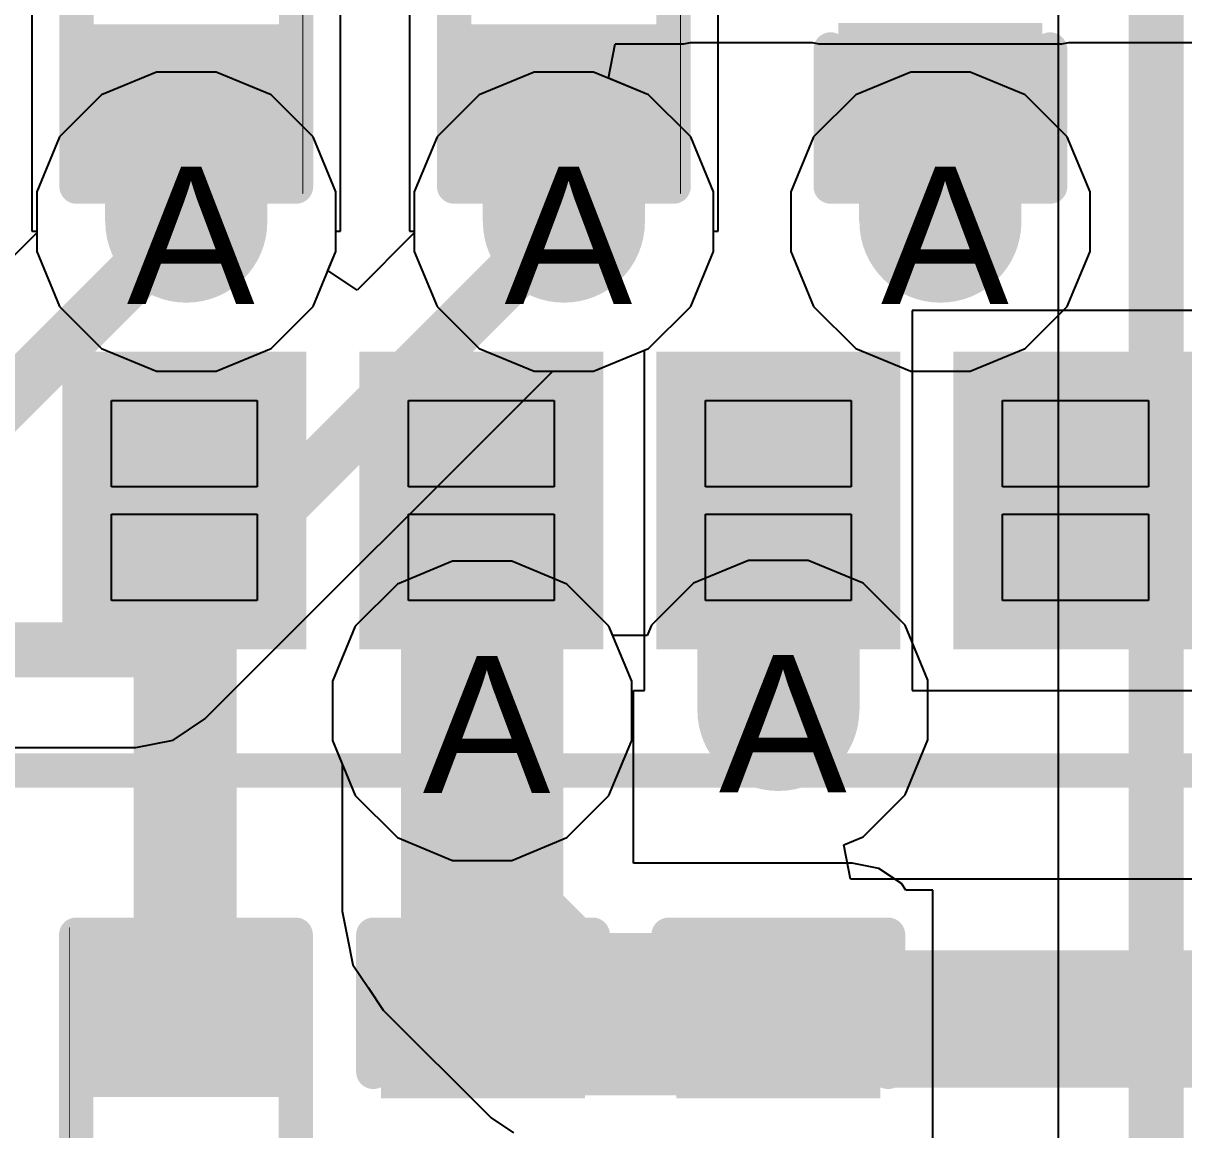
# Model space of a CAD drawing. Header units: inches. Extents: x 0 to 5271, y 0 to 5417.
# Drawn here: x 126.847 to 131.144, y 28.31 to 32.408 of the extents above; entities that cross this region are included whole.
import ezdxf

# ---------------------------------------------------------------- set-up
doc = ezdxf.new("R2010")
doc.units = ezdxf.units.IN
for name, color, linetype in [('Bottom Layer', 5, 'Continuous'), ('Bottom Overlay', 54, 'Continuous'), ('Bottom Paste', 16, 'Continuous'), ('Bottom Solder', 6, 'Continuous'), ('Drill Drawing', 1, 'Continuous'), ('L2_GND1', 16, 'Continuous'), ('L3_SIG1', 76, 'Continuous'), ('L4_PWR', 90, 'Continuous'), ('L5_GND2', 156, 'Continuous'), ('L6_SIG2', 130, 'Continuous'), ('L7_GND3', 216, 'Continuous'), ('Top Layer', 1, 'Continuous'), ('Top Overlay', 2, 'Continuous'), ('Top Paste', 8, 'Continuous'), ('Top Solder', 216, 'Continuous'), ('Via Holes', 16, 'Continuous')]:
    doc.layers.add(name, color=color, linetype=linetype)
doc.styles.add('Arial', font='', dxfattribs={"height": 0.2})
doc.styles.get('Arial').set_extended_font_data('Arial')

# ---------------------------------------------------------------- blocks, each defined once
blk = doc.blocks.new('R___0402_B_180')
at = {"layer": 'Bottom Layer'}
for points in [[(-0.2413, 0.3175), (-0.2413, -0.3175), (-0.6985, -0.3175), (-0.6985, 0.3175)], [(0.6985, 0.3175), (0.6985, -0.3175), (0.2413, -0.3175), (0.2413, 0.3175)]]:
    blk.add_hatch(color=5, dxfattribs=at).paths.add_polyline_path(points)
at = {"layer": 'Bottom Paste'}
for points in [[(-0.2413, 0.3175), (-0.2413, -0.3175), (-0.6985, -0.3175), (-0.6985, 0.3175)], [(0.6985, 0.3175), (0.6985, -0.3175), (0.2413, -0.3175), (0.2413, 0.3175)]]:
    blk.add_hatch(color=16, dxfattribs=at).paths.add_polyline_path(points)
at = {"layer": 'Bottom Solder'}
for points in [[(-0.1863, 0.3725), (-0.1863, -0.3725), (-0.7535, -0.3725), (-0.7535, 0.3725)], [(0.7535, 0.3725), (0.7535, -0.3725), (0.1863, -0.3725), (0.1863, 0.3725)]]:
    blk.add_hatch(color=6, dxfattribs=at).paths.add_polyline_path(points)
at = {"layer": 'Bottom Overlay'}
for points in [[(0.7874, 0.4064, 0.127, 0.127, 0), (-0.7874, 0.4064, 0.127, 0.127, 0)], [(-0.7874, -0.4064, 0.127, 0.127, 0), (-0.7874, 0.4064, 0.127, 0.127, 0)], [(0.8128, 0.4318, 0.00323, 0.00323, 0), (-0.8128, 0.4318, 0.00323, 0.00323, 0)], [(0.7874, -0.4064, 0.127, 0.127, 0), (0.7874, 0.4064, 0.127, 0.127, 0)], [(0.7874, -0.4064, 0.127, 0.127, 0), (-0.7874, -0.4064, 0.127, 0.127, 0)]]:
    blk.add_lwpolyline(points, format="xyseb", dxfattribs=at)
for points in [[(-0.8191, 0.4064, 0.0635, 0.0635, 1), (-0.7556, 0.4064, 0.0635, 0.0635, 1)], [(-0.8191, 0.4064, 0.0635, 0.0635, 1), (-0.7556, 0.4064, 0.0635, 0.0635, 1)], [(-0.8136, 0.4318, 0.00161, 0.00161, 1), (-0.812, 0.4318, 0.00161, 0.00161, 1)], [(0.7557, 0.4064, 0.0635, 0.0635, 1), (0.8192, 0.4064, 0.0635, 0.0635, 1)], [(0.7557, 0.4064, 0.0635, 0.0635, 1), (0.8192, 0.4064, 0.0635, 0.0635, 1)], [(0.812, 0.4318, 0.00161, 0.00161, 1), (0.8136, 0.4318, 0.00161, 0.00161, 1)], [(-0.8191, -0.4064, 0.0635, 0.0635, 1), (-0.7556, -0.4064, 0.0635, 0.0635, 1)], [(-0.8191, -0.4064, 0.0635, 0.0635, 1), (-0.7556, -0.4064, 0.0635, 0.0635, 1)], [(0.7557, -0.4064, 0.0635, 0.0635, 1), (0.8192, -0.4064, 0.0635, 0.0635, 1)], [(0.7557, -0.4064, 0.0635, 0.0635, 1), (0.8192, -0.4064, 0.0635, 0.0635, 1)]]:
    blk.add_lwpolyline(points, format="xyseb", close=True, dxfattribs=at)
blk = doc.blocks.new('R___0402_B_181')
at = {"layer": 'Bottom Layer'}
for points in [[(-0.2413, 0.3175), (-0.2413, -0.3175), (-0.6985, -0.3175), (-0.6985, 0.3175)], [(0.6985, 0.3175), (0.6985, -0.3175), (0.2413, -0.3175), (0.2413, 0.3175)]]:
    blk.add_hatch(color=5, dxfattribs=at).paths.add_polyline_path(points)
at = {"layer": 'Bottom Paste'}
for points in [[(-0.2413, 0.3175), (-0.2413, -0.3175), (-0.6985, -0.3175), (-0.6985, 0.3175)], [(0.6985, 0.3175), (0.6985, -0.3175), (0.2413, -0.3175), (0.2413, 0.3175)]]:
    blk.add_hatch(color=16, dxfattribs=at).paths.add_polyline_path(points)
at = {"layer": 'Bottom Solder'}
for points in [[(-0.1863, 0.3725), (-0.1863, -0.3725), (-0.7535, -0.3725), (-0.7535, 0.3725)], [(0.7535, 0.3725), (0.7535, -0.3725), (0.1863, -0.3725), (0.1863, 0.3725)]]:
    blk.add_hatch(color=6, dxfattribs=at).paths.add_polyline_path(points)
at = {"layer": 'Bottom Overlay'}
for points in [[(0.7874, 0.4064, 0.127, 0.127, 0), (-0.7874, 0.4064, 0.127, 0.127, 0)], [(-0.7874, -0.4064, 0.127, 0.127, 0), (-0.7874, 0.4064, 0.127, 0.127, 0)], [(0.8128, 0.4318, 0.00323, 0.00323, 0), (-0.8128, 0.4318, 0.00323, 0.00323, 0)], [(0.7874, -0.4064, 0.127, 0.127, 0), (0.7874, 0.4064, 0.127, 0.127, 0)], [(0.7874, -0.4064, 0.127, 0.127, 0), (-0.7874, -0.4064, 0.127, 0.127, 0)]]:
    blk.add_lwpolyline(points, format="xyseb", dxfattribs=at)
for points in [[(-0.8191, 0.4064, 0.0635, 0.0635, 1), (-0.7556, 0.4064, 0.0635, 0.0635, 1)], [(-0.8191, 0.4064, 0.0635, 0.0635, 1), (-0.7556, 0.4064, 0.0635, 0.0635, 1)], [(-0.8136, 0.4318, 0.00161, 0.00161, 1), (-0.812, 0.4318, 0.00161, 0.00161, 1)], [(0.7557, 0.4064, 0.0635, 0.0635, 1), (0.8192, 0.4064, 0.0635, 0.0635, 1)], [(0.7557, 0.4064, 0.0635, 0.0635, 1), (0.8192, 0.4064, 0.0635, 0.0635, 1)], [(0.812, 0.4318, 0.00161, 0.00161, 1), (0.8136, 0.4318, 0.00161, 0.00161, 1)], [(-0.8191, -0.4064, 0.0635, 0.0635, 1), (-0.7556, -0.4064, 0.0635, 0.0635, 1)], [(-0.8191, -0.4064, 0.0635, 0.0635, 1), (-0.7556, -0.4064, 0.0635, 0.0635, 1)], [(0.7557, -0.4064, 0.0635, 0.0635, 1), (0.8192, -0.4064, 0.0635, 0.0635, 1)], [(0.7557, -0.4064, 0.0635, 0.0635, 1), (0.8192, -0.4064, 0.0635, 0.0635, 1)]]:
    blk.add_lwpolyline(points, format="xyseb", close=True, dxfattribs=at)
blk = doc.blocks.new('R___0402_185')
at = {"layer": 'Top Layer'}
for points in [[(-0.6985, -0.3175), (-0.6985, 0.3175), (-0.2413, 0.3175), (-0.2413, -0.3175)], [(0.2413, -0.3175), (0.2413, 0.3175), (0.6985, 0.3175), (0.6985, -0.3175)]]:
    blk.add_hatch(color=1, dxfattribs=at).paths.add_polyline_path(points)
at = {"layer": 'Top Paste'}
for points in [[(-0.6985, -0.3175), (-0.6985, 0.3175), (-0.2413, 0.3175), (-0.2413, -0.3175)], [(0.2413, -0.3175), (0.2413, 0.3175), (0.6985, 0.3175), (0.6985, -0.3175)]]:
    blk.add_hatch(color=8, dxfattribs=at).paths.add_polyline_path(points)
at = {"layer": 'Top Solder'}
for points in [[(-0.7535, -0.3725), (-0.7535, 0.3725), (-0.1863, 0.3725), (-0.1863, -0.3725)], [(0.1863, -0.3725), (0.1863, 0.3725), (0.7535, 0.3725), (0.7535, -0.3725)]]:
    blk.add_hatch(color=216, dxfattribs=at).paths.add_polyline_path(points)
at = {"layer": 'Top Overlay'}
for points in [[(0.7874, 0.4064, 0.127, 0.127, 0), (-0.7874, 0.4064, 0.127, 0.127, 0)], [(-0.7874, -0.4064, 0.127, 0.127, 0), (-0.7874, 0.4064, 0.127, 0.127, 0)], [(0.7874, -0.4064, 0.127, 0.127, 0), (0.7874, 0.4064, 0.127, 0.127, 0)], [(0.7874, -0.4064, 0.127, 0.127, 0), (-0.7874, -0.4064, 0.127, 0.127, 0)], [(0.8128, -0.4318, 0.00323, 0.00323, 0), (-0.8128, -0.4318, 0.00323, 0.00323, 0)]]:
    blk.add_lwpolyline(points, format="xyseb", dxfattribs=at)
for points in [[(-0.8191, 0.4064, 0.0635, 0.0635, 1), (-0.7556, 0.4064, 0.0635, 0.0635, 1)], [(-0.8191, 0.4064, 0.0635, 0.0635, 1), (-0.7556, 0.4064, 0.0635, 0.0635, 1)], [(0.7557, 0.4064, 0.0635, 0.0635, 1), (0.8192, 0.4064, 0.0635, 0.0635, 1)], [(0.7557, 0.4064, 0.0635, 0.0635, 1), (0.8192, 0.4064, 0.0635, 0.0635, 1)], [(-0.8191, -0.4064, 0.0635, 0.0635, 1), (-0.7556, -0.4064, 0.0635, 0.0635, 1)], [(-0.8191, -0.4064, 0.0635, 0.0635, 1), (-0.7556, -0.4064, 0.0635, 0.0635, 1)], [(0.7557, -0.4064, 0.0635, 0.0635, 1), (0.8192, -0.4064, 0.0635, 0.0635, 1)], [(0.7557, -0.4064, 0.0635, 0.0635, 1), (0.8192, -0.4064, 0.0635, 0.0635, 1)], [(-0.8136, -0.4318, 0.00161, 0.00161, 1), (-0.812, -0.4318, 0.00161, 0.00161, 1)], [(0.812, -0.4318, 0.00161, 0.00161, 1), (0.8136, -0.4318, 0.00161, 0.00161, 1)]]:
    blk.add_lwpolyline(points, format="xyseb", close=True, dxfattribs=at)
blk = doc.blocks.new('C___0402_B_188')
at = {"layer": 'Bottom Layer'}
for points in [[(-0.2413, 0.3175), (-0.2413, -0.3175), (-0.6985, -0.3175), (-0.6985, 0.3175)], [(0.6985, 0.3175), (0.6985, -0.3175), (0.2413, -0.3175), (0.2413, 0.3175)]]:
    blk.add_hatch(color=5, dxfattribs=at).paths.add_polyline_path(points)
at = {"layer": 'Bottom Paste'}
for points in [[(-0.2413, 0.3175), (-0.2413, -0.3175), (-0.6985, -0.3175), (-0.6985, 0.3175)], [(0.6985, 0.3175), (0.6985, -0.3175), (0.2413, -0.3175), (0.2413, 0.3175)]]:
    blk.add_hatch(color=16, dxfattribs=at).paths.add_polyline_path(points)
at = {"layer": 'Bottom Solder'}
for points in [[(-0.1813, 0.3775), (-0.1813, -0.3775), (-0.7585, -0.3775), (-0.7585, 0.3775)], [(0.7585, 0.3775), (0.7585, -0.3775), (0.1813, -0.3775), (0.1813, 0.3775)]]:
    blk.add_hatch(color=6, dxfattribs=at).paths.add_polyline_path(points)
at = {"layer": 'Bottom Overlay'}
for points in [[(-0.7874, 0.4064, 0.127, 0.127, 0), (-0.2794, 0.4064, 0.127, 0.127, 0)], [(-0.7874, 0.4064, 0.127, 0.127, 0), (-0.7874, -0.4064, 0.127, 0.127, 0)], [(0.2794, 0.4064, 0.127, 0.127, 0), (0.7874, 0.4064, 0.127, 0.127, 0)], [(0.7874, 0.4064, 0.127, 0.127, 0), (0.7874, -0.4064, 0.127, 0.127, 0)], [(-0.7874, -0.4064, 0.127, 0.127, 0), (-0.2794, -0.4064, 0.127, 0.127, 0)], [(0.2794, -0.4064, 0.127, 0.127, 0), (0.7874, -0.4064, 0.127, 0.127, 0)]]:
    blk.add_lwpolyline(points, format="xyseb", dxfattribs=at)
for points in [[(-0.8192, 0.4064, 0.0635, 0.0635, 1), (-0.7557, 0.4064, 0.0635, 0.0635, 1)], [(-0.8192, 0.4064, 0.0635, 0.0635, 1), (-0.7557, 0.4064, 0.0635, 0.0635, 1)], [(-0.3112, 0.4064, 0.0635, 0.0635, 1), (-0.2477, 0.4064, 0.0635, 0.0635, 1)], [(0.2476, 0.4064, 0.0635, 0.0635, 1), (0.3111, 0.4064, 0.0635, 0.0635, 1)], [(0.7556, 0.4064, 0.0635, 0.0635, 1), (0.8191, 0.4064, 0.0635, 0.0635, 1)], [(0.7556, 0.4064, 0.0635, 0.0635, 1), (0.8191, 0.4064, 0.0635, 0.0635, 1)], [(-0.8192, -0.4064, 0.0635, 0.0635, 1), (-0.7557, -0.4064, 0.0635, 0.0635, 1)], [(-0.8192, -0.4064, 0.0635, 0.0635, 1), (-0.7557, -0.4064, 0.0635, 0.0635, 1)], [(-0.3112, -0.4064, 0.0635, 0.0635, 1), (-0.2477, -0.4064, 0.0635, 0.0635, 1)], [(0.2476, -0.4064, 0.0635, 0.0635, 1), (0.3111, -0.4064, 0.0635, 0.0635, 1)], [(0.7556, -0.4064, 0.0635, 0.0635, 1), (0.8191, -0.4064, 0.0635, 0.0635, 1)], [(0.7556, -0.4064, 0.0635, 0.0635, 1), (0.8191, -0.4064, 0.0635, 0.0635, 1)]]:
    blk.add_lwpolyline(points, format="xyseb", close=True, dxfattribs=at)
blk = doc.blocks.new('C___0402_189')
at = {"layer": 'Top Layer'}
for points in [[(-0.6985, -0.3175), (-0.6985, 0.3175), (-0.2413, 0.3175), (-0.2413, -0.3175)], [(0.2413, -0.3175), (0.2413, 0.3175), (0.6985, 0.3175), (0.6985, -0.3175)]]:
    blk.add_hatch(color=1, dxfattribs=at).paths.add_polyline_path(points)
at = {"layer": 'Top Paste'}
for points in [[(-0.6985, -0.3175), (-0.6985, 0.3175), (-0.2413, 0.3175), (-0.2413, -0.3175)], [(0.2413, -0.3175), (0.2413, 0.3175), (0.6985, 0.3175), (0.6985, -0.3175)]]:
    blk.add_hatch(color=8, dxfattribs=at).paths.add_polyline_path(points)
at = {"layer": 'Top Solder'}
for points in [[(-0.7585, -0.3775), (-0.7585, 0.3775), (-0.1813, 0.3775), (-0.1813, -0.3775)], [(0.1813, -0.3775), (0.1813, 0.3775), (0.7585, 0.3775), (0.7585, -0.3775)]]:
    blk.add_hatch(color=216, dxfattribs=at).paths.add_polyline_path(points)
at = {"layer": 'Top Overlay'}
for points in [[(-0.7874, 0.4064, 0.127, 0.127, 0), (-0.7874, -0.4064, 0.127, 0.127, 0)], [(-0.7874, 0.4064, 0.127, 0.127, 0), (-0.2794, 0.4064, 0.127, 0.127, 0)], [(0.2794, 0.4064, 0.127, 0.127, 0), (0.7874, 0.4064, 0.127, 0.127, 0)], [(0.7874, 0.4064, 0.127, 0.127, 0), (0.7874, -0.4064, 0.127, 0.127, 0)], [(-0.7874, -0.4064, 0.127, 0.127, 0), (-0.2794, -0.4064, 0.127, 0.127, 0)], [(0.2794, -0.4064, 0.127, 0.127, 0), (0.7874, -0.4064, 0.127, 0.127, 0)]]:
    blk.add_lwpolyline(points, format="xyseb", dxfattribs=at)
for points in [[(-0.8191, 0.4064, 0.0635, 0.0635, 1), (-0.7556, 0.4064, 0.0635, 0.0635, 1)], [(-0.8191, 0.4064, 0.0635, 0.0635, 1), (-0.7556, 0.4064, 0.0635, 0.0635, 1)], [(-0.3111, 0.4064, 0.0635, 0.0635, 1), (-0.2476, 0.4064, 0.0635, 0.0635, 1)], [(0.2477, 0.4064, 0.0635, 0.0635, 1), (0.3112, 0.4064, 0.0635, 0.0635, 1)], [(0.7557, 0.4064, 0.0635, 0.0635, 1), (0.8192, 0.4064, 0.0635, 0.0635, 1)], [(0.7557, 0.4064, 0.0635, 0.0635, 1), (0.8192, 0.4064, 0.0635, 0.0635, 1)], [(-0.8191, -0.4064, 0.0635, 0.0635, 1), (-0.7556, -0.4064, 0.0635, 0.0635, 1)], [(-0.8191, -0.4064, 0.0635, 0.0635, 1), (-0.7556, -0.4064, 0.0635, 0.0635, 1)], [(-0.3111, -0.4064, 0.0635, 0.0635, 1), (-0.2476, -0.4064, 0.0635, 0.0635, 1)], [(0.2477, -0.4064, 0.0635, 0.0635, 1), (0.3112, -0.4064, 0.0635, 0.0635, 1)], [(0.7557, -0.4064, 0.0635, 0.0635, 1), (0.8192, -0.4064, 0.0635, 0.0635, 1)], [(0.7557, -0.4064, 0.0635, 0.0635, 1), (0.8192, -0.4064, 0.0635, 0.0635, 1)]]:
    blk.add_lwpolyline(points, format="xyseb", close=True, dxfattribs=at)
blk = doc.blocks.new('A7682E_268')
at = {"layer": 'Top Layer'}
for points in [[(-0.35, -8.35), (0.35, -8.35), (0.35, -9.25), (-0.35, -9.25)], [(0.75, -8.35), (1.45, -8.35), (1.45, -9.25), (0.75, -9.25)], [(1.85, -8.35), (2.55, -8.35), (2.55, -9.25), (1.85, -9.25)], [(2.95, -8.35), (3.65, -8.35), (3.65, -9.25), (2.95, -9.25)]]:
    blk.add_hatch(color=1, dxfattribs=at).paths.add_polyline_path(points)
at = {"layer": 'Top Solder'}
for points in [[(-0.4516, -8.2484), (0.4516, -8.2484), (0.4516, -9.3516), (-0.4516, -9.3516)], [(0.6484, -8.2484), (1.5516, -8.2484), (1.5516, -9.3516), (0.6484, -9.3516)], [(1.7484, -8.2484), (2.6516, -8.2484), (2.6516, -9.3516), (1.7484, -9.3516)], [(2.8484, -8.2484), (3.7516, -8.2484), (3.7516, -9.3516), (2.8484, -9.3516)]]:
    blk.add_hatch(color=216, dxfattribs=at).paths.add_polyline_path(points)
at = {"layer": 'Top Overlay'}
blk.add_lwpolyline([(-9.8, -9.8, 0.127, 0.127, 0), (9.8, -9.8, 0.127, 0.127, 0)], format="xyseb", dxfattribs=at)
at = {"layer": 'Top Paste'}
for p, q in [((-0.27, -8.75), (-0.27, -8.43)), ((-0.27, -8.43), (0.27, -8.43)), ((0.27, -8.43), (0.27, -8.75)), ((0.83, -8.75), (0.83, -8.43)), ((0.83, -8.43), (1.37, -8.43)), ((1.37, -8.43), (1.37, -8.75)), ((1.93, -8.75), (1.93, -8.43)), ((1.93, -8.43), (2.47, -8.43)), ((2.47, -8.43), (2.47, -8.75)), ((3.03, -8.75), (3.03, -8.43)), ((3.03, -8.43), (3.57, -8.43)), ((3.57, -8.43), (3.57, -8.75)), ((0.27, -8.75), (-0.27, -8.75)), ((1.37, -8.75), (0.83, -8.75)), ((2.47, -8.75), (1.93, -8.75)), ((3.57, -8.75), (3.03, -8.75)), ((-0.27, -9.17), (-0.27, -8.85)), ((-0.27, -8.85), (0.27, -8.85)), ((0.27, -8.85), (0.27, -9.17)), ((0.83, -9.17), (0.83, -8.85)), ((0.83, -8.85), (1.37, -8.85)), ((1.37, -8.85), (1.37, -9.17)), ((1.93, -9.17), (1.93, -8.85)), ((1.93, -8.85), (2.47, -8.85)), ((2.47, -8.85), (2.47, -9.17)), ((3.03, -9.17), (3.03, -8.85)), ((3.03, -8.85), (3.57, -8.85)), ((3.57, -8.85), (3.57, -9.17)), ((0.27, -9.17), (-0.27, -9.17)), ((1.37, -9.17), (0.83, -9.17)), ((2.47, -9.17), (1.93, -9.17)), ((3.57, -9.17), (3.03, -9.17))]:
    blk.add_line(p, q, dxfattribs=at)
blk = doc.blocks.new('CAP_0402_304')
at = {"layer": 'Top Layer'}
for points in [[(-0.6985, -0.3176), (-0.6985, 0.3174), (-0.2413, 0.3174), (-0.2413, -0.3176)], [(0.2413, -0.3176), (0.2413, 0.3174), (0.6985, 0.3174), (0.6985, -0.3176)]]:
    blk.add_hatch(color=1, dxfattribs=at).paths.add_polyline_path(points)
at = {"layer": 'Top Paste'}
for points in [[(-0.6985, -0.3176), (-0.6985, 0.3174), (-0.2413, 0.3174), (-0.2413, -0.3176)], [(0.2413, -0.3176), (0.2413, 0.3174), (0.6985, 0.3174), (0.6985, -0.3176)]]:
    blk.add_hatch(color=8, dxfattribs=at).paths.add_polyline_path(points)
at = {"layer": 'Top Solder'}
for points in [[(-0.7585, -0.3776), (-0.7585, 0.3774), (-0.1813, 0.3774), (-0.1813, -0.3776)], [(0.1813, -0.3776), (0.1813, 0.3774), (0.7585, 0.3774), (0.7585, -0.3776)]]:
    blk.add_hatch(color=216, dxfattribs=at).paths.add_polyline_path(points)
at = {"layer": 'Top Overlay'}
for points in [[(-0.7874, -0.4065, 0.127, 0.127, 0), (-0.7874, 0.4063, 0.127, 0.127, 0)], [(-0.2794, 0.4063, 0.127, 0.127, 0), (-0.7874, 0.4063, 0.127, 0.127, 0)], [(0.7874, 0.4063, 0.127, 0.127, 0), (0.2794, 0.4063, 0.127, 0.127, 0)], [(0.7874, -0.4065, 0.127, 0.127, 0), (0.7874, 0.4063, 0.127, 0.127, 0)], [(-0.2794, -0.4065, 0.127, 0.127, 0), (-0.7874, -0.4065, 0.127, 0.127, 0)], [(0.7874, -0.4065, 0.127, 0.127, 0), (0.2794, -0.4065, 0.127, 0.127, 0)]]:
    blk.add_lwpolyline(points, format="xyseb", dxfattribs=at)
for points in [[(-0.8191, 0.4063, 0.0635, 0.0635, 1), (-0.7556, 0.4063, 0.0635, 0.0635, 1)], [(-0.8191, 0.4063, 0.0635, 0.0635, 1), (-0.7556, 0.4063, 0.0635, 0.0635, 1)], [(-0.3111, 0.4063, 0.0635, 0.0635, 1), (-0.2476, 0.4063, 0.0635, 0.0635, 1)], [(0.2477, 0.4063, 0.0635, 0.0635, 1), (0.3112, 0.4063, 0.0635, 0.0635, 1)], [(0.7557, 0.4063, 0.0635, 0.0635, 1), (0.8192, 0.4063, 0.0635, 0.0635, 1)], [(0.7557, 0.4063, 0.0635, 0.0635, 1), (0.8192, 0.4063, 0.0635, 0.0635, 1)], [(-0.8191, -0.4065, 0.0635, 0.0635, 1), (-0.7556, -0.4065, 0.0635, 0.0635, 1)], [(-0.8191, -0.4065, 0.0635, 0.0635, 1), (-0.7556, -0.4065, 0.0635, 0.0635, 1)], [(-0.3111, -0.4065, 0.0635, 0.0635, 1), (-0.2476, -0.4065, 0.0635, 0.0635, 1)], [(0.2477, -0.4065, 0.0635, 0.0635, 1), (0.3112, -0.4065, 0.0635, 0.0635, 1)], [(0.7557, -0.4065, 0.0635, 0.0635, 1), (0.8192, -0.4065, 0.0635, 0.0635, 1)], [(0.7557, -0.4065, 0.0635, 0.0635, 1), (0.8192, -0.4065, 0.0635, 0.0635, 1)]]:
    blk.add_lwpolyline(points, format="xyseb", close=True, dxfattribs=at)

msp = doc.modelspace()

# ---------------------------------------------------------------- hatches: boundary and pattern name
at = {"layer": 'Bottom Layer'}
for points in [[(127.7507, 32.1205), (127.1496, 32.1205), (127.1496, 31.6731), (127.7507, 31.6731)], [(129.1489, 32.1205), (128.5478, 32.1205), (128.5478, 31.6731), (129.1489, 31.6731)], [(130.5432, 32.1205), (129.9422, 32.1205), (129.9422, 31.6731), (130.5432, 31.6731)]]:
    msp.add_hatch(color=5, dxfattribs=at).paths.add_polyline_path(points)
h = msp.add_hatch(color=5, dxfattribs=at)
edge = h.paths.add_edge_path()
edge.add_arc((127.4506, 31.6731), 0.3, 0, 360)
h = msp.add_hatch(color=5, dxfattribs=at)
edge = h.paths.add_edge_path()
edge.add_arc((128.8489, 31.6731), 0.3, 0, 360)
h = msp.add_hatch(color=5, dxfattribs=at)
edge = h.paths.add_edge_path()
edge.add_arc((130.2432, 31.6731), 0.3, 0, 360)
h = msp.add_hatch(color=5, dxfattribs=at)
edge = h.paths.add_edge_path()
edge.add_arc((128.5462, 29.8614), 0.3, 0, 360)
h = msp.add_hatch(color=5, dxfattribs=at)
edge = h.paths.add_edge_path()
edge.add_arc((129.6431, 29.8645), 0.3, 0, 360)
at = {"layer": 'L2_GND1'}
h = msp.add_hatch(color=16, dxfattribs=at)
edge = h.paths.add_edge_path()
edge.add_arc((127.4506, 31.6731), 0.3, 0, 360)
h = msp.add_hatch(color=16, dxfattribs=at)
edge = h.paths.add_edge_path()
edge.add_arc((128.8489, 31.6731), 0.3, 0, 360)
h = msp.add_hatch(color=16, dxfattribs=at)
edge = h.paths.add_edge_path()
edge.add_arc((130.2432, 31.6731), 0.3, 0, 360)
h = msp.add_hatch(color=16, dxfattribs=at)
edge = h.paths.add_edge_path()
edge.add_arc((128.5462, 29.8614), 0.3, 0, 360)
h = msp.add_hatch(color=16, dxfattribs=at)
edge = h.paths.add_edge_path()
edge.add_arc((129.6431, 29.8645), 0.3, 0, 360)
at = {"layer": 'L3_SIG1'}
h = msp.add_hatch(color=76, dxfattribs=at)
edge = h.paths.add_edge_path()
edge.add_arc((127.4506, 31.6731), 0.3, 0, 360)
h = msp.add_hatch(color=76, dxfattribs=at)
edge = h.paths.add_edge_path()
edge.add_arc((128.8489, 31.6731), 0.3, 0, 360)
h = msp.add_hatch(color=76, dxfattribs=at)
edge = h.paths.add_edge_path()
edge.add_arc((130.2432, 31.6731), 0.3, 0, 360)
h = msp.add_hatch(color=76, dxfattribs=at)
edge = h.paths.add_edge_path()
edge.add_arc((128.5462, 29.8614), 0.3, 0, 360)
h = msp.add_hatch(color=76, dxfattribs=at)
edge = h.paths.add_edge_path()
edge.add_arc((129.6431, 29.8645), 0.3, 0, 360)
at = {"layer": 'L4_PWR'}
h = msp.add_hatch(color=90, dxfattribs=at)
edge = h.paths.add_edge_path()
edge.add_arc((127.4506, 31.6731), 0.3, 0, 360)
h = msp.add_hatch(color=90, dxfattribs=at)
edge = h.paths.add_edge_path()
edge.add_arc((128.8489, 31.6731), 0.3, 0, 360)
h = msp.add_hatch(color=90, dxfattribs=at)
edge = h.paths.add_edge_path()
edge.add_arc((130.2432, 31.6731), 0.3, 0, 360)
h = msp.add_hatch(color=90, dxfattribs=at)
edge = h.paths.add_edge_path()
edge.add_arc((128.5462, 29.8614), 0.3, 0, 360)
h = msp.add_hatch(color=90, dxfattribs=at)
edge = h.paths.add_edge_path()
edge.add_arc((129.6431, 29.8645), 0.3, 0, 360)
at = {"layer": 'L5_GND2'}
h = msp.add_hatch(color=156, dxfattribs=at)
edge = h.paths.add_edge_path()
edge.add_arc((127.4506, 31.6731), 0.3, 0, 360)
h = msp.add_hatch(color=156, dxfattribs=at)
edge = h.paths.add_edge_path()
edge.add_arc((128.8489, 31.6731), 0.3, 0, 360)
h = msp.add_hatch(color=156, dxfattribs=at)
edge = h.paths.add_edge_path()
edge.add_arc((130.2432, 31.6731), 0.3, 0, 360)
h = msp.add_hatch(color=156, dxfattribs=at)
edge = h.paths.add_edge_path()
edge.add_arc((128.5462, 29.8614), 0.3, 0, 360)
h = msp.add_hatch(color=156, dxfattribs=at)
edge = h.paths.add_edge_path()
edge.add_arc((129.6431, 29.8645), 0.3, 0, 360)
at = {"layer": 'L6_SIG2'}
h = msp.add_hatch(color=130, dxfattribs=at)
edge = h.paths.add_edge_path()
edge.add_arc((127.4506, 31.6731), 0.3, 0, 360)
h = msp.add_hatch(color=130, dxfattribs=at)
edge = h.paths.add_edge_path()
edge.add_arc((128.8489, 31.6731), 0.3, 0, 360)
h = msp.add_hatch(color=130, dxfattribs=at)
edge = h.paths.add_edge_path()
edge.add_arc((130.2432, 31.6731), 0.3, 0, 360)
h = msp.add_hatch(color=130, dxfattribs=at)
edge = h.paths.add_edge_path()
edge.add_arc((128.5462, 29.8614), 0.3, 0, 360)
h = msp.add_hatch(color=130, dxfattribs=at)
edge = h.paths.add_edge_path()
edge.add_arc((129.6431, 29.8645), 0.3, 0, 360)
at = {"layer": 'L7_GND3'}
h = msp.add_hatch(color=216, dxfattribs=at)
edge = h.paths.add_edge_path()
edge.add_arc((127.4506, 31.6731), 0.3, 0, 360)
h = msp.add_hatch(color=216, dxfattribs=at)
edge = h.paths.add_edge_path()
edge.add_arc((128.8489, 31.6731), 0.3, 0, 360)
h = msp.add_hatch(color=216, dxfattribs=at)
edge = h.paths.add_edge_path()
edge.add_arc((130.2432, 31.6731), 0.3, 0, 360)
h = msp.add_hatch(color=216, dxfattribs=at)
edge = h.paths.add_edge_path()
edge.add_arc((128.5462, 29.8614), 0.3, 0, 360)
h = msp.add_hatch(color=216, dxfattribs=at)
edge = h.paths.add_edge_path()
edge.add_arc((129.6431, 29.8645), 0.3, 0, 360)
at = {"layer": 'Top Layer'}
h = msp.add_hatch(color=1, dxfattribs=at)
edge = h.paths.add_edge_path()
edge.add_arc((127.4506, 31.6731), 0.3, 0, 360)
h = msp.add_hatch(color=1, dxfattribs=at)
edge = h.paths.add_edge_path()
edge.add_arc((128.8489, 31.6731), 0.3, 0, 360)
h = msp.add_hatch(color=1, dxfattribs=at)
edge = h.paths.add_edge_path()
edge.add_arc((130.2432, 31.6731), 0.3, 0, 360)
for points in [[(128.2462, 28.4861), (128.8472, 28.4861), (128.8472, 30.639), (128.2462, 30.639)], [(129.3431, 29.8645), (129.9442, 29.8645), (129.9442, 30.6421), (129.3431, 30.6421)], [(128.2462, 29.0383), (128.2462, 28.4372), (129.9158, 28.4372), (129.9158, 29.0383)]]:
    msp.add_hatch(color=1, dxfattribs=at).paths.add_polyline_path(points)
h = msp.add_hatch(color=1, dxfattribs=at)
edge = h.paths.add_edge_path()
edge.add_arc((128.5462, 29.8614), 0.3, 0, 360)
h = msp.add_hatch(color=1, dxfattribs=at)
edge = h.paths.add_edge_path()
edge.add_arc((129.6431, 29.8645), 0.3, 0, 360)
at = {"layer": 'Via Holes'}
h = msp.add_hatch(color=7, dxfattribs=at)
edge = h.paths.add_edge_path()
edge.add_arc((127.4506, 31.6731), 0.15, 0, 360)
h = msp.add_hatch(color=7, dxfattribs=at)
edge = h.paths.add_edge_path()
edge.add_arc((128.8489, 31.6731), 0.15, 0, 360)
h = msp.add_hatch(color=7, dxfattribs=at)
edge = h.paths.add_edge_path()
edge.add_arc((130.2432, 31.6731), 0.15, 0, 360)
h = msp.add_hatch(color=7, dxfattribs=at)
edge = h.paths.add_edge_path()
edge.add_arc((128.5462, 29.8614), 0.15, 0, 360)
h = msp.add_hatch(color=7, dxfattribs=at)
edge = h.paths.add_edge_path()
edge.add_arc((129.6431, 29.8645), 0.15, 0, 360)

# ---------------------------------------------------------------- linework, layer by layer
at = {"layer": 'Bottom Layer'}
for p, q in [((126.8791, 32.8067), (126.8791, 31.6379)), ((128.0221, 31.6379), (128.0221, 32.8067)), ((128.2773, 32.8067), (128.2773, 31.6379)), ((129.4203, 31.6379), (129.4203, 32.8067)), ((126.8791, 31.6379), (126.8966, 31.6379)), ((126.8966, 31.6379), (126.8966, 31.5629)), ((128.0046, 31.5629), (128.0046, 31.6379)), ((128.0046, 31.6379), (128.0221, 31.6379)), ((128.2773, 31.6379), (128.2949, 31.6379)), ((128.2949, 31.6379), (128.2949, 31.5629)), ((129.4029, 31.5629), (129.4029, 31.6379)), ((129.4029, 31.6379), (129.4203, 31.6379)), ((126.8966, 31.5629), (126.981, 31.3593)), ((127.9203, 31.3593), (128.0046, 31.5629)), ((128.2949, 31.5629), (128.3792, 31.3593)), ((129.3185, 31.3593), (129.4029, 31.5629)), ((126.981, 31.3593), (127.1368, 31.2034)), ((127.7645, 31.2034), (127.9203, 31.3593)), ((128.3792, 31.3593), (128.535, 31.2034)), ((129.1627, 31.2034), (129.3185, 31.3593)), ((127.1368, 31.2034), (127.3404, 31.1191)), ((127.5608, 31.1191), (127.7645, 31.2034)), ((128.535, 31.2034), (128.7387, 31.1191)), ((128.9591, 31.1191), (129.1627, 31.2034)), ((127.3404, 31.1191), (127.5608, 31.1191)), ((128.7387, 31.1191), (128.9591, 31.1191)), ((128.436, 30.4154), (128.2324, 30.331)), ((128.6564, 30.4154), (128.436, 30.4154)), ((128.86, 30.331), (128.6564, 30.4154)), ((128.2324, 30.331), (128.0765, 30.1752)), ((129.0159, 30.1752), (128.86, 30.331)), ((128.0765, 30.1752), (127.9922, 29.9716)), ((129.1002, 29.9716), (129.0159, 30.1752)), ((127.9922, 29.9716), (127.9922, 29.7512)), ((129.1002, 29.7512), (129.1002, 29.9716)), ((127.9922, 29.7512), (128.0765, 29.5475)), ((129.0159, 29.5475), (129.1002, 29.7512)), ((128.0765, 29.5475), (128.2324, 29.3917)), ((128.86, 29.3917), (129.0159, 29.5475)), ((128.2324, 29.3917), (128.436, 29.3074)), ((128.6564, 29.3074), (128.86, 29.3917)), ((128.436, 29.3074), (128.6564, 29.3074))]:
    msp.add_line(p, q, dxfattribs=at)
at = {"layer": 'L2_GND1'}
for p, q in [((127.3404, 32.2271), (127.1368, 32.1428)), ((127.5608, 32.2271), (127.3404, 32.2271)), ((127.7645, 32.1428), (127.5608, 32.2271)), ((128.7387, 32.2271), (128.535, 32.1428)), ((128.9591, 32.2271), (128.7387, 32.2271)), ((129.1627, 32.1428), (128.9591, 32.2271)), ((127.1368, 32.1428), (126.981, 31.9869)), ((127.9203, 31.9869), (127.7645, 32.1428)), ((128.535, 32.1428), (128.3792, 31.9869)), ((129.3185, 31.9869), (129.1627, 32.1428)), ((126.981, 31.9869), (126.8966, 31.7833)), ((128.0046, 31.7833), (127.9203, 31.9869)), ((128.3792, 31.9869), (128.2949, 31.7833)), ((129.4029, 31.7833), (129.3185, 31.9869)), ((126.8966, 31.7833), (126.8966, 31.5629)), ((128.0046, 31.5629), (128.0046, 31.7833)), ((128.2949, 31.7833), (128.2949, 31.5629)), ((129.4029, 31.5629), (129.4029, 31.7833)), ((126.8966, 31.5629), (126.981, 31.3593)), ((127.9203, 31.3593), (128.0046, 31.5629)), ((128.2949, 31.5629), (128.3792, 31.3593)), ((129.3185, 31.3593), (129.4029, 31.5629)), ((126.981, 31.3593), (127.1368, 31.2034)), ((127.7645, 31.2034), (127.9203, 31.3593)), ((128.3792, 31.3593), (128.535, 31.2034)), ((129.1627, 31.2034), (129.3185, 31.3593)), ((127.1368, 31.2034), (127.3404, 31.1191)), ((127.5608, 31.1191), (127.7645, 31.2034)), ((128.535, 31.2034), (128.7387, 31.1191)), ((128.9591, 31.1191), (129.1627, 31.2034)), ((127.3404, 31.1191), (127.5608, 31.1191)), ((128.7387, 31.1191), (128.9591, 31.1191)), ((128.436, 30.4154), (128.2324, 30.331)), ((128.6564, 30.4154), (128.436, 30.4154)), ((128.86, 30.331), (128.6564, 30.4154)), ((128.2324, 30.331), (128.0765, 30.1752)), ((129.0159, 30.1752), (128.86, 30.331)), ((128.0765, 30.1752), (127.9922, 29.9716)), ((129.1002, 29.9716), (129.0159, 30.1752)), ((127.9922, 29.9716), (127.9922, 29.7512)), ((129.1002, 29.7512), (129.1002, 29.9716)), ((127.9922, 29.7512), (128.0765, 29.5475)), ((129.0159, 29.5475), (129.1002, 29.7512)), ((128.0765, 29.5475), (128.2324, 29.3917)), ((128.86, 29.3917), (129.0159, 29.5475)), ((128.2324, 29.3917), (128.436, 29.3074)), ((128.6564, 29.3074), (128.86, 29.3917)), ((128.436, 29.3074), (128.6564, 29.3074))]:
    msp.add_line(p, q, dxfattribs=at)
at = {"layer": 'L3_SIG1'}
for p, q in [((127.3404, 32.2271), (127.1368, 32.1428)), ((127.5608, 32.2271), (127.3404, 32.2271)), ((127.7645, 32.1428), (127.5608, 32.2271)), ((128.7387, 32.2271), (128.535, 32.1428)), ((128.9591, 32.2271), (128.7387, 32.2271)), ((129.1627, 32.1428), (128.9591, 32.2271)), ((127.1368, 32.1428), (126.981, 31.9869)), ((127.9203, 31.9869), (127.7645, 32.1428)), ((128.535, 32.1428), (128.3792, 31.9869)), ((129.3185, 31.9869), (129.1627, 32.1428)), ((126.981, 31.9869), (126.8966, 31.7833)), ((128.0046, 31.7833), (127.9203, 31.9869)), ((128.3792, 31.9869), (128.2949, 31.7833)), ((129.4029, 31.7833), (129.3185, 31.9869)), ((126.8966, 31.7833), (126.8966, 31.5629)), ((128.0046, 31.5629), (128.0046, 31.7833)), ((128.2949, 31.7833), (128.2949, 31.5629)), ((129.4029, 31.5629), (129.4029, 31.7833)), ((126.8966, 31.5629), (126.981, 31.3593)), ((127.9203, 31.3593), (128.0046, 31.5629)), ((128.2949, 31.5629), (128.3792, 31.3593)), ((129.3185, 31.3593), (129.4029, 31.5629)), ((126.981, 31.3593), (127.1368, 31.2034)), ((127.7645, 31.2034), (127.9203, 31.3593)), ((128.3792, 31.3593), (128.535, 31.2034)), ((129.1627, 31.2034), (129.3185, 31.3593)), ((127.1368, 31.2034), (127.3404, 31.1191)), ((127.5608, 31.1191), (127.7645, 31.2034)), ((128.535, 31.2034), (128.7387, 31.1191)), ((128.9591, 31.1191), (129.1627, 31.2034)), ((127.3404, 31.1191), (127.5608, 31.1191)), ((128.7387, 31.1191), (128.9591, 31.1191)), ((128.436, 30.4154), (128.2324, 30.331)), ((128.6564, 30.4154), (128.436, 30.4154)), ((128.86, 30.331), (128.6564, 30.4154)), ((128.2324, 30.331), (128.0765, 30.1752)), ((129.0159, 30.1752), (128.86, 30.331)), ((128.0765, 30.1752), (127.9922, 29.9716)), ((129.1002, 29.9716), (129.0159, 30.1752)), ((127.9922, 29.9716), (127.9922, 29.7512)), ((129.1002, 29.7512), (129.1002, 29.9716)), ((127.9922, 29.7512), (128.0765, 29.5475)), ((129.0159, 29.5475), (129.1002, 29.7512)), ((128.0765, 29.5475), (128.2324, 29.3917)), ((128.86, 29.3917), (129.0159, 29.5475)), ((128.2324, 29.3917), (128.436, 29.3074)), ((128.6564, 29.3074), (128.86, 29.3917)), ((128.436, 29.3074), (128.6564, 29.3074))]:
    msp.add_line(p, q, dxfattribs=at)
at = {"layer": 'L4_PWR'}
for p, q in [((127.3404, 32.2271), (127.1368, 32.1428)), ((127.5608, 32.2271), (127.3404, 32.2271)), ((127.7645, 32.1428), (127.5608, 32.2271)), ((128.7387, 32.2271), (128.535, 32.1428)), ((128.9591, 32.2271), (128.7387, 32.2271)), ((129.1627, 32.1428), (128.9591, 32.2271)), ((130.133, 32.2271), (129.9294, 32.1428)), ((130.3534, 32.2271), (130.133, 32.2271)), ((130.557, 32.1428), (130.3534, 32.2271)), ((127.1368, 32.1428), (126.981, 31.9869)), ((127.9203, 31.9869), (127.7645, 32.1428)), ((128.535, 32.1428), (128.3792, 31.9869)), ((129.3185, 31.9869), (129.1627, 32.1428)), ((129.9294, 32.1428), (129.7736, 31.9869)), ((130.7129, 31.9869), (130.557, 32.1428)), ((126.981, 31.9869), (126.8966, 31.7833)), ((128.0046, 31.7833), (127.9203, 31.9869)), ((128.3792, 31.9869), (128.2949, 31.7833)), ((129.4029, 31.7833), (129.3185, 31.9869)), ((129.7736, 31.9869), (129.6892, 31.7833)), ((130.7972, 31.7833), (130.7129, 31.9869)), ((126.8966, 31.7833), (126.8966, 31.5629)), ((128.0046, 31.5629), (128.0046, 31.7833)), ((128.2949, 31.7833), (128.2949, 31.5629)), ((129.4029, 31.5629), (129.4029, 31.7833)), ((129.6892, 31.7833), (129.6892, 31.5629)), ((130.7972, 31.5629), (130.7972, 31.7833)), ((126.8966, 31.5629), (126.981, 31.3593)), ((127.9203, 31.3593), (128.0046, 31.5629)), ((128.2949, 31.5629), (128.3792, 31.3593)), ((129.3185, 31.3593), (129.4029, 31.5629)), ((129.6892, 31.5629), (129.7736, 31.3593)), ((130.7129, 31.3593), (130.7972, 31.5629)), ((126.981, 31.3593), (127.1368, 31.2034)), ((127.7645, 31.2034), (127.9203, 31.3593)), ((128.3792, 31.3593), (128.535, 31.2034)), ((129.1627, 31.2034), (129.3185, 31.3593)), ((129.7736, 31.3593), (129.9294, 31.2034)), ((130.557, 31.2034), (130.7129, 31.3593)), ((127.1368, 31.2034), (127.3404, 31.1191)), ((127.5608, 31.1191), (127.7645, 31.2034)), ((128.535, 31.2034), (128.7387, 31.1191)), ((128.9591, 31.1191), (129.1627, 31.2034)), ((129.9294, 31.2034), (130.133, 31.1191)), ((130.3534, 31.1191), (130.557, 31.2034)), ((127.3404, 31.1191), (127.5608, 31.1191)), ((128.7387, 31.1191), (128.9591, 31.1191)), ((130.133, 31.1191), (130.3534, 31.1191)), ((128.436, 30.4154), (128.2324, 30.331)), ((128.6564, 30.4154), (128.436, 30.4154)), ((128.86, 30.331), (128.6564, 30.4154)), ((129.5329, 30.4185), (129.3293, 30.3341)), ((129.7533, 30.4185), (129.5329, 30.4185)), ((129.9569, 30.3341), (129.7533, 30.4185)), ((128.2324, 30.331), (128.0765, 30.1752)), ((129.0159, 30.1752), (128.86, 30.331)), ((129.3293, 30.3341), (129.1735, 30.1783)), ((130.1128, 30.1783), (129.9569, 30.3341)), ((128.0765, 30.1752), (127.9922, 29.9716)), ((129.0305, 30.1398), (129.0159, 30.1752)), ((129.1735, 30.1783), (129.1575, 30.1398)), ((130.1971, 29.9747), (130.1128, 30.1783)), ((129.1575, 30.1398), (129.0305, 30.1398)), ((127.9922, 29.9716), (127.9922, 29.7512)), ((130.1971, 29.7543), (130.1971, 29.9747)), ((127.9922, 29.7512), (128.0282, 29.6641)), ((130.1128, 29.5506), (130.1971, 29.7543)), ((128.0282, 29.6641), (128.0282, 29.1192)), ((129.9569, 29.3948), (130.1128, 29.5506)), ((129.8853, 29.3651), (129.9569, 29.3948)), ((129.9106, 29.2381), (129.8853, 29.3651)), ((133.2373, 29.2381), (129.9106, 29.2381)), ((128.0282, 29.1192), (128.0282, 29.1192)), ((128.0282, 29.1192), (128.0282, 29.1192)), ((128.0282, 29.1192), (128.0479, 29.0206)), ((128.0479, 29.0206), (128.0677, 28.921)), ((128.0677, 28.921), (128.0677, 28.921)), ((128.0677, 28.921), (128.0677, 28.921)), ((128.0677, 28.921), (128.1241, 28.8365)), ((128.1241, 28.8365), (128.1799, 28.753)), ((128.1799, 28.753), (128.18, 28.753)), ((128.18, 28.753), (128.18, 28.753)), ((128.18, 28.753), (128.5791, 28.3539)), ((128.5791, 28.3539), (128.6626, 28.2981))]:
    msp.add_line(p, q, dxfattribs=at)
for points in [[(128.5462, 29.1192, 0.508, 0.508, 0), (128.5462, 29.8614, 0.508, 0.508, 0)], [(128.5462, 29.1192, 0.508, 0.508, 0), (128.9453, 28.7202, 0.508, 0.508, 0)], [(128.9453, 28.7202, 0.508, 0.508, 0), (133.4518, 28.7202, 0.508, 0.508, 0)]]:
    msp.add_lwpolyline(points, format="xyseb", dxfattribs=at)
for points in [[(128.4192, 29.8614, 0.254, 0.254, 1), (128.6732, 29.8614, 0.254, 0.254, 1)], [(128.4192, 29.1192, 0.254, 0.254, 1), (128.6732, 29.1192, 0.254, 0.254, 1)], [(128.4192, 29.1192, 0.254, 0.254, 1), (128.6732, 29.1192, 0.254, 0.254, 1)], [(128.8183, 28.7202, 0.254, 0.254, 1), (129.0723, 28.7202, 0.254, 0.254, 1)], [(128.8183, 28.7202, 0.254, 0.254, 1), (129.0723, 28.7202, 0.254, 0.254, 1)]]:
    msp.add_lwpolyline(points, format="xyseb", close=True, dxfattribs=at)
at = {"layer": 'L5_GND2'}
for p, q in [((127.3404, 32.2271), (127.1368, 32.1428)), ((127.5608, 32.2271), (127.3404, 32.2271)), ((127.7645, 32.1428), (127.5608, 32.2271)), ((128.7387, 32.2271), (128.535, 32.1428)), ((128.9591, 32.2271), (128.7387, 32.2271)), ((129.1627, 32.1428), (128.9591, 32.2271)), ((127.1368, 32.1428), (126.981, 31.9869)), ((127.9203, 31.9869), (127.7645, 32.1428)), ((128.535, 32.1428), (128.3792, 31.9869)), ((129.3185, 31.9869), (129.1627, 32.1428)), ((126.981, 31.9869), (126.8966, 31.7833)), ((128.0046, 31.7833), (127.9203, 31.9869)), ((128.3792, 31.9869), (128.2949, 31.7833)), ((129.4029, 31.7833), (129.3185, 31.9869)), ((126.8966, 31.7833), (126.8966, 31.5629)), ((128.0046, 31.5629), (128.0046, 31.7833)), ((128.2949, 31.7833), (128.2949, 31.5629)), ((129.4029, 31.5629), (129.4029, 31.7833)), ((126.8966, 31.5629), (126.981, 31.3593)), ((127.9203, 31.3593), (128.0046, 31.5629)), ((128.2949, 31.5629), (128.3792, 31.3593)), ((129.3185, 31.3593), (129.4029, 31.5629)), ((126.981, 31.3593), (127.1368, 31.2034)), ((127.7645, 31.2034), (127.9203, 31.3593)), ((128.3792, 31.3593), (128.535, 31.2034)), ((129.1627, 31.2034), (129.3185, 31.3593)), ((127.1368, 31.2034), (127.3404, 31.1191)), ((127.5608, 31.1191), (127.7645, 31.2034)), ((128.535, 31.2034), (128.7387, 31.1191)), ((128.9591, 31.1191), (129.1627, 31.2034)), ((127.3404, 31.1191), (127.5608, 31.1191)), ((128.7387, 31.1191), (128.9591, 31.1191)), ((128.436, 30.4154), (128.2324, 30.331)), ((128.6564, 30.4154), (128.436, 30.4154)), ((128.86, 30.331), (128.6564, 30.4154)), ((128.2324, 30.331), (128.0765, 30.1752)), ((129.0159, 30.1752), (128.86, 30.331)), ((128.0765, 30.1752), (127.9922, 29.9716)), ((129.1002, 29.9716), (129.0159, 30.1752)), ((127.9922, 29.9716), (127.9922, 29.7512)), ((129.1002, 29.7512), (129.1002, 29.9716)), ((127.9922, 29.7512), (128.0765, 29.5475)), ((129.0159, 29.5475), (129.1002, 29.7512)), ((128.0765, 29.5475), (128.2324, 29.3917)), ((128.86, 29.3917), (129.0159, 29.5475)), ((128.2324, 29.3917), (128.436, 29.3074)), ((128.6564, 29.3074), (128.86, 29.3917)), ((128.436, 29.3074), (128.6564, 29.3074))]:
    msp.add_line(p, q, dxfattribs=at)
at = {"layer": 'L6_SIG2'}
for p, q in [((130.6796, 33.3415), (130.6796, 27.1793)), ((127.3404, 32.2271), (127.1368, 32.1428)), ((127.5608, 32.2271), (127.3404, 32.2271)), ((127.7645, 32.1428), (127.5608, 32.2271)), ((128.7387, 32.2271), (128.535, 32.1428)), ((128.9591, 32.2271), (128.7387, 32.2271)), ((129.1627, 32.1428), (128.9591, 32.2271)), ((127.1368, 32.1428), (126.981, 31.9869)), ((127.9203, 31.9869), (127.7645, 32.1428)), ((128.535, 32.1428), (128.3792, 31.9869)), ((129.3185, 31.9869), (129.1627, 32.1428)), ((126.981, 31.9869), (126.8966, 31.7833)), ((128.0046, 31.7833), (127.9203, 31.9869)), ((128.3792, 31.9869), (128.2949, 31.7833)), ((129.4029, 31.7833), (129.3185, 31.9869)), ((126.8966, 31.7833), (126.8966, 31.6319)), ((128.0046, 31.5629), (128.0046, 31.7833)), ((128.2949, 31.7833), (128.2949, 31.6319)), ((129.4029, 31.5629), (129.4029, 31.7833)), ((126.8966, 31.6319), (126.6792, 31.4144)), ((128.2949, 31.6319), (128.0829, 31.4199)), ((127.9752, 31.4918), (128.0046, 31.5629)), ((129.3185, 31.3593), (129.4029, 31.5629)), ((128.0829, 31.4199), (127.9752, 31.4918)), ((129.1627, 31.2034), (129.3185, 31.3593)), ((128.9591, 31.1191), (129.1627, 31.2034)), ((127.5197, 29.8312), (128.8076, 31.1191)), ((128.8076, 31.1191), (128.9591, 31.1191)), ((128.436, 30.4154), (128.2324, 30.331)), ((128.6564, 30.4154), (128.436, 30.4154)), ((128.86, 30.331), (128.6564, 30.4154)), ((128.2324, 30.331), (128.0765, 30.1752)), ((129.0159, 30.1752), (128.86, 30.331)), ((128.0765, 30.1752), (127.9922, 29.9716)), ((129.1002, 29.9716), (129.0159, 30.1752)), ((127.9922, 29.9716), (127.9922, 29.7512)), ((129.1002, 29.7512), (129.1002, 29.9716)), ((127.402, 29.7526), (127.5197, 29.8312)), ((127.5197, 29.8312), (127.5197, 29.8312)), ((127.2633, 29.725), (127.402, 29.7526)), ((127.9922, 29.7512), (128.0765, 29.5475)), ((129.0159, 29.5475), (129.1002, 29.7512)), ((123.9274, 29.725), (127.2633, 29.725)), ((127.2633, 29.725), (127.2633, 29.725)), ((128.0765, 29.5475), (128.2324, 29.3917)), ((128.86, 29.3917), (129.0159, 29.5475)), ((128.2324, 29.3917), (128.436, 29.3074)), ((128.6564, 29.3074), (128.86, 29.3917)), ((128.436, 29.3074), (128.6564, 29.3074))]:
    msp.add_line(p, q, dxfattribs=at)
for points in [[(131.0422, 27.0292, 0.2032, 0.2032, 0), (131.0422, 33.4242, 0.2032, 0.2032, 0)], [(126.3337, 30.5562, 0.2032, 0.2032, 0), (127.4506, 31.6731, 0.2032, 0.2032, 0)], [(127.2633, 30.0876, 0.2032, 0.2032, 0), (128.8489, 31.6731, 0.2032, 0.2032, 0)], [(123.7772, 30.0876, 0.2032, 0.2032, 0), (127.2633, 30.0876, 0.2032, 0.2032, 0)]]:
    msp.add_lwpolyline(points, format="xyseb", dxfattribs=at)
for points in [[(127.3998, 31.6731, 0.1016, 0.1016, 1), (127.5014, 31.6731, 0.1016, 0.1016, 1)], [(128.7981, 31.6731, 0.1016, 0.1016, 1), (128.8997, 31.6731, 0.1016, 0.1016, 1)], [(127.2125, 30.0876, 0.1016, 0.1016, 1), (127.3141, 30.0876, 0.1016, 0.1016, 1)], [(127.2125, 30.0876, 0.1016, 0.1016, 1), (127.3141, 30.0876, 0.1016, 0.1016, 1)]]:
    msp.add_lwpolyline(points, format="xyseb", close=True, dxfattribs=at)
at = {"layer": 'L7_GND3'}
for p, q in [((127.3404, 32.2271), (127.1368, 32.1428)), ((127.5608, 32.2271), (127.3404, 32.2271)), ((127.7645, 32.1428), (127.5608, 32.2271)), ((128.7387, 32.2271), (128.535, 32.1428)), ((128.9591, 32.2271), (128.7387, 32.2271)), ((129.1627, 32.1428), (128.9591, 32.2271)), ((127.1368, 32.1428), (126.981, 31.9869)), ((127.9203, 31.9869), (127.7645, 32.1428)), ((128.535, 32.1428), (128.3792, 31.9869)), ((129.3185, 31.9869), (129.1627, 32.1428)), ((126.981, 31.9869), (126.8966, 31.7833)), ((128.0046, 31.7833), (127.9203, 31.9869)), ((128.3792, 31.9869), (128.2949, 31.7833)), ((129.4029, 31.7833), (129.3185, 31.9869)), ((126.8966, 31.7833), (126.8966, 31.5629)), ((128.0046, 31.5629), (128.0046, 31.7833)), ((128.2949, 31.7833), (128.2949, 31.5629)), ((129.4029, 31.5629), (129.4029, 31.7833)), ((126.8966, 31.5629), (126.981, 31.3593)), ((127.9203, 31.3593), (128.0046, 31.5629)), ((128.2949, 31.5629), (128.3792, 31.3593)), ((129.3185, 31.3593), (129.4029, 31.5629)), ((126.981, 31.3593), (127.1368, 31.2034)), ((127.7645, 31.2034), (127.9203, 31.3593)), ((128.3792, 31.3593), (128.535, 31.2034)), ((129.1627, 31.2034), (129.3185, 31.3593)), ((127.1368, 31.2034), (127.3404, 31.1191)), ((127.5608, 31.1191), (127.7645, 31.2034)), ((128.535, 31.2034), (128.7387, 31.1191)), ((128.9591, 31.1191), (129.1627, 31.2034)), ((127.3404, 31.1191), (127.5608, 31.1191)), ((128.7387, 31.1191), (128.9591, 31.1191)), ((128.436, 30.4154), (128.2324, 30.331)), ((128.6564, 30.4154), (128.436, 30.4154)), ((128.86, 30.331), (128.6564, 30.4154)), ((128.2324, 30.331), (128.0765, 30.1752)), ((129.0159, 30.1752), (128.86, 30.331)), ((128.0765, 30.1752), (127.9922, 29.9716)), ((129.1002, 29.9716), (129.0159, 30.1752)), ((127.9922, 29.9716), (127.9922, 29.7512)), ((129.1002, 29.7512), (129.1002, 29.9716)), ((127.9922, 29.7512), (128.0765, 29.5475)), ((129.0159, 29.5475), (129.1002, 29.7512)), ((128.0765, 29.5475), (128.2324, 29.3917)), ((128.86, 29.3917), (129.0159, 29.5475)), ((128.2324, 29.3917), (128.436, 29.3074)), ((128.6564, 29.3074), (128.86, 29.3917)), ((128.436, 29.3074), (128.6564, 29.3074))]:
    msp.add_line(p, q, dxfattribs=at)
at = {"layer": 'Top Layer'}
for p, q in [((129.0138, 32.2044), (129.0391, 32.3314)), ((129.0391, 32.3314), (129.2932, 32.3314)), ((129.2932, 32.3314), (129.3182, 32.3364)), ((129.3182, 32.3364), (129.7681, 32.3364)), ((129.7681, 32.3364), (129.7932, 32.3314)), ((129.7932, 32.3314), (130.6932, 32.3314)), ((130.6932, 32.3314), (130.7182, 32.3364)), ((130.7182, 32.3364), (131.2663, 32.3364)), ((129.1627, 32.1428), (129.0138, 32.2044)), ((129.3185, 31.9869), (129.1627, 32.1428)), ((129.4029, 31.7833), (129.3185, 31.9869)), ((129.4029, 31.5629), (129.4029, 31.7833)), ((129.3185, 31.3593), (129.4029, 31.5629)), ((129.1627, 31.2034), (129.3185, 31.3593)), ((131.1975, 31.3444), (130.1391, 31.3444)), ((130.1391, 31.3444), (130.1391, 29.9364)), ((129.1471, 31.197), (129.1627, 31.2034)), ((129.1471, 29.9364), (129.1471, 31.197)), ((129.1062, 29.2973), (129.1062, 29.9364)), ((129.1062, 29.9364), (129.1471, 29.9364)), ((130.1391, 29.9364), (131.3471, 29.9364)), ((129.9158, 29.2973), (129.1062, 29.2973)), ((130.0149, 29.2775), (129.9158, 29.2973)), ((130.099, 29.2214), (130.0149, 29.2775)), ((130.1151, 29.1973), (130.099, 29.2214)), ((130.2146, 29.1973), (130.1151, 29.1973)), ((130.2146, 28.2321), (130.2146, 29.1973))]:
    msp.add_line(p, q, dxfattribs=at)
for points in [[(127.4463, 28.718, 0.381, 0.381, 0), (127.4463, 30.6373, 0.381, 0.381, 0)], [(128.5462, 28.7178, 0.381, 0.381, 0), (128.5462, 30.6373, 0.381, 0.381, 0)], [(127.4432, 30.6404, 0.254, 0.254, 0), (127.4463, 30.6373, 0.254, 0.254, 0)], [(128.5431, 30.6404, 0.254, 0.254, 0), (128.5462, 30.6373, 0.254, 0.254, 0)], [(127.4463, 28.7149, 0.381, 0.381, 0), (127.4463, 28.718, 0.381, 0.381, 0)], [(128.5462, 28.7149, 0.381, 0.381, 0), (128.5462, 28.7178, 0.381, 0.381, 0)], [(128.5494, 28.7147, 0.381, 0.381, 0), (129.6431, 28.7147, 0.381, 0.381, 0)], [(127.4463, 28.718, 0.254, 0.254, 0), (127.4494, 28.7149, 0.254, 0.254, 0)], [(128.5462, 28.7178, 0.254, 0.254, 0), (128.5494, 28.7147, 0.254, 0.254, 0)], [(129.6431, 28.7147, 0.254, 0.254, 0), (129.6431, 28.7147, 0.254, 0.254, 0)]]:
    msp.add_lwpolyline(points, format="xyseb", dxfattribs=at)
for points in [[(127.351, 30.6373, 0.1905, 0.1905, 1), (127.5415, 30.6373, 0.1905, 0.1905, 1)], [(128.451, 30.6373, 0.1905, 0.1905, 1), (128.6415, 30.6373, 0.1905, 0.1905, 1)], [(127.3797, 30.6404, 0.127, 0.127, 1), (127.5067, 30.6404, 0.127, 0.127, 1)], [(127.3828, 30.6373, 0.127, 0.127, 1), (127.5098, 30.6373, 0.127, 0.127, 1)], [(128.4796, 30.6404, 0.127, 0.127, 1), (128.6066, 30.6404, 0.127, 0.127, 1)], [(128.4827, 30.6373, 0.127, 0.127, 1), (128.6097, 30.6373, 0.127, 0.127, 1)], [(127.351, 28.718, 0.1905, 0.1905, 1), (127.5415, 28.718, 0.1905, 0.1905, 1)], [(127.351, 28.718, 0.1905, 0.1905, 1), (127.5415, 28.718, 0.1905, 0.1905, 1)], [(127.351, 28.7149, 0.1905, 0.1905, 1), (127.5415, 28.7149, 0.1905, 0.1905, 1)], [(128.451, 28.7178, 0.1905, 0.1905, 1), (128.6415, 28.7178, 0.1905, 0.1905, 1)], [(128.451, 28.7178, 0.1905, 0.1905, 1), (128.6415, 28.7178, 0.1905, 0.1905, 1)], [(128.451, 28.7149, 0.1905, 0.1905, 1), (128.6415, 28.7149, 0.1905, 0.1905, 1)], [(128.4541, 28.7147, 0.1905, 0.1905, 1), (128.6446, 28.7147, 0.1905, 0.1905, 1)], [(129.5479, 28.7147, 0.1905, 0.1905, 1), (129.7384, 28.7147, 0.1905, 0.1905, 1)], [(127.3828, 28.718, 0.127, 0.127, 1), (127.5098, 28.718, 0.127, 0.127, 1)], [(127.3859, 28.7149, 0.127, 0.127, 1), (127.5129, 28.7149, 0.127, 0.127, 1)], [(128.4827, 28.7178, 0.127, 0.127, 1), (128.6097, 28.7178, 0.127, 0.127, 1)], [(128.4859, 28.7147, 0.127, 0.127, 1), (128.6129, 28.7147, 0.127, 0.127, 1)], [(129.5796, 28.7147, 0.127, 0.127, 1), (129.7066, 28.7147, 0.127, 0.127, 1)], [(129.5796, 28.7147, 0.127, 0.127, 1), (129.7066, 28.7147, 0.127, 0.127, 1)]]:
    msp.add_lwpolyline(points, format="xyseb", close=True, dxfattribs=at)

# ---------------------------------------------------------------- block references
msp.add_blockref('A7682E_268', (127.4432, 39.4404))
for name, p, rotation in [('R___0402_B_180', (127.4506, 32.5904), 270), ('R___0402_B_181', (128.8488, 32.5904), 270), ('C___0402_B_188', (130.2432, 32.5904), 90), ('R___0402_185', (127.4494, 28.245), 270), ('C___0402_189', (128.5494, 28.2448), 90), ('CAP_0402_304', (129.6432, 28.2448), 270)]:
    msp.add_blockref(name, p, dxfattribs=dict(rotation=rotation))

# ---------------------------------------------------------------- texts
at = {"layer": 'Drill Drawing', "style": 'Arial'}
for p in [(127.2306, 31.3684), (128.6288, 31.3684), (130.0231, 31.3684), (128.3261, 29.5566), (129.423, 29.5597)]:
    msp.add_text('A', height=0.508, dxfattribs=at).set_placement(p)

doc.saveas('drawing.dxf')
